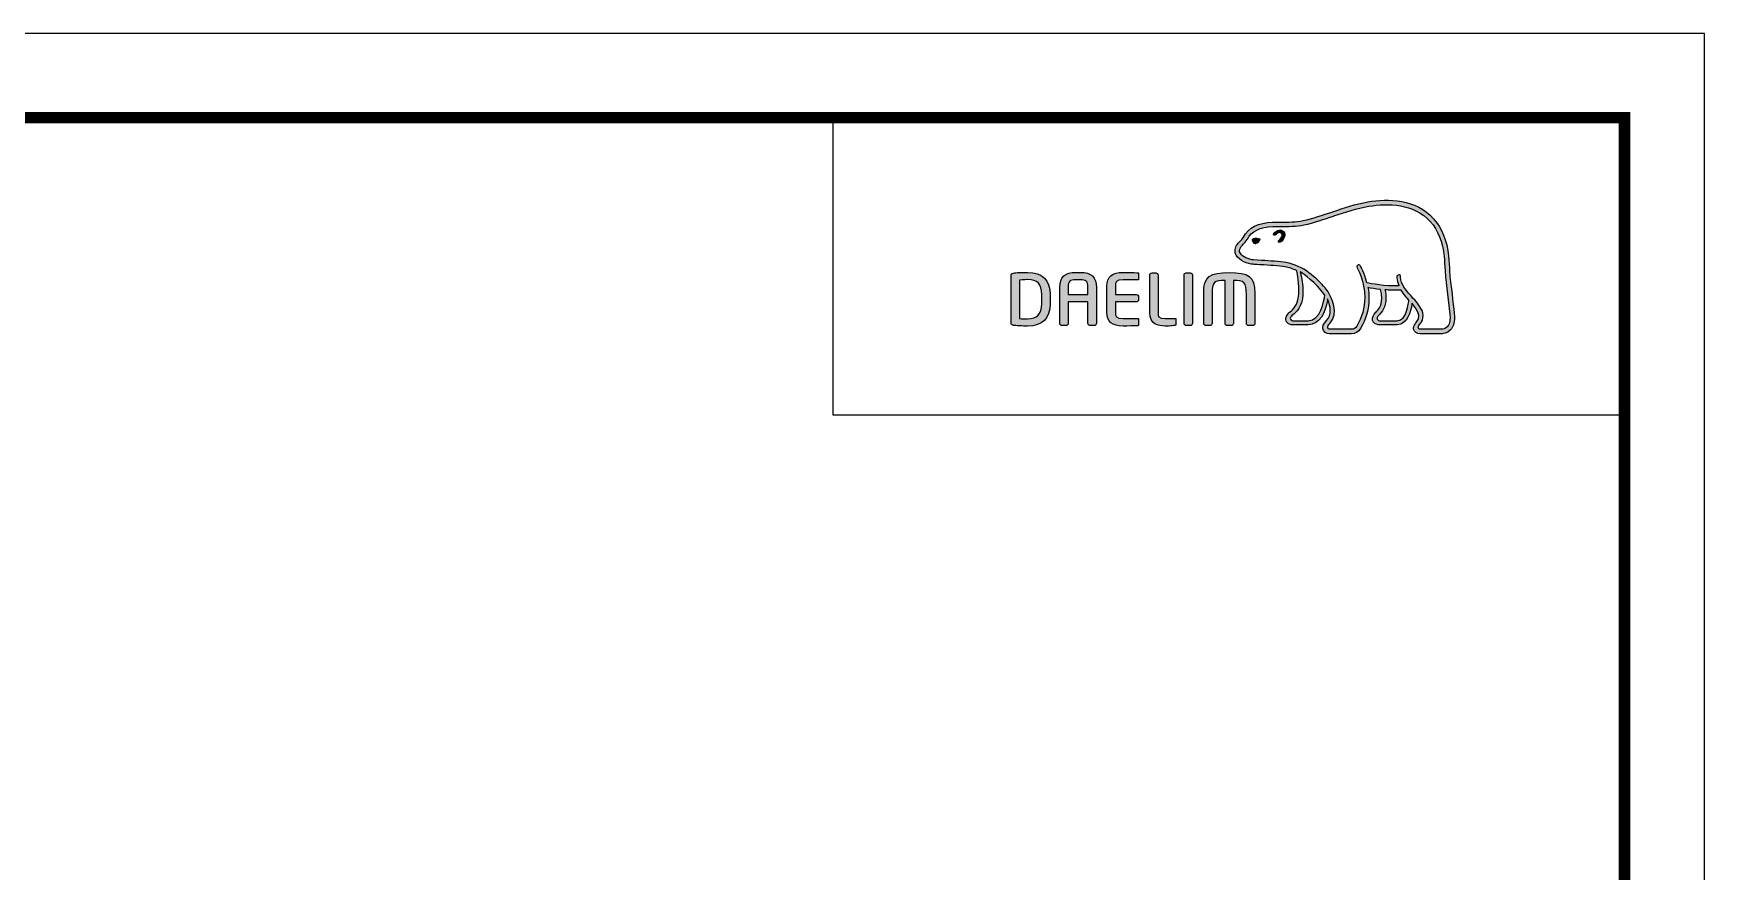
# Model space of a CAD drawing. Extents: x 0 to 2170, y 0 to 1590.
# Drawn here: x 1437 to 2170, y 1222 to 1590 of the extents above; entities that cross this region are included whole.
import ezdxf

# ---------------------------------------------------------------- set-up
doc = ezdxf.new("R2010")
doc.units = 0
doc.header["$LTSCALE"] = 10
doc.header["$MEASUREMENT"] = 0
doc.layers.get('0').update_dxf_attribs({"linetype": 'CONTINUOUS'})
doc.layers.add('레이어 1', color=7, linetype='CONTINUOUS')

msp = doc.modelspace()

# ---------------------------------------------------------------- hatches: boundary and pattern name
at = {"layer": '레이어 1'}
h = msp.add_hatch(color=5, dxfattribs=at)
h.dxf.hatch_style = 1
edge = h.paths.add_edge_path(flags=16)
edge.add_spline(control_points=[(2057.22, 1461.24), (2056.28, 1460.19), (2055.09, 1460.18), (2055.04, 1460.18), (2055.04, 1460.18), (2045.52, 1460.18), (2045.52, 1460.18), (2045.17, 1460.18), (2044.9, 1460.27), (2044.73, 1460.44), (2044.59, 1460.58), (2044.52, 1460.8), (2044.52, 1461.06), (2044.52, 1461.6), (2044.91, 1462.09), (2045.32, 1462.62), (2045.71, 1463.11), (2046.08, 1463.58), (2046.28, 1464.16), (2046.8, 1465.56), (2046.75, 1467.06), (2046.13, 1468.38), (2045, 1470.76), (2043.34, 1472.63), (2041.72, 1474.44), (2041.72, 1474.44), (2041.17, 1475.05), (2041.17, 1475.05), (2039.07, 1477.39), (2036.9, 1479.81), (2036.73, 1483.1), (2036.69, 1483.75), (2036.39, 1484.14), (2035.97, 1484.12), (2035.97, 1484.12), (2035.36, 1483.83), (2035.34, 1483.83), (2035.18, 1483.64), (2035.08, 1483.37), (2035.08, 1483.06), (2035.08, 1483.06), (2035.09, 1482.94), (2035.09, 1482.94), (2035.17, 1481.76), (2035.46, 1480.59), (2035.95, 1479.38), (2035.95, 1479.38), (2036, 1479.26), (2036, 1479.26), (2036, 1479.26), (2035.87, 1479.26), (2035.87, 1479.26), (2029.76, 1479.01), (2023.77, 1480.17), (2022.01, 1480.59), (2020.92, 1484.96), (2019.16, 1487.86), (2019.09, 1487.98), (2018.95, 1488.21), (2018.73, 1488.38), (2018.52, 1488.45), (2018.52, 1488.45), (2018.01, 1488.37), (2017.94, 1488.36), (2017.9, 1488.3), (2017.81, 1488.17), (2017.61, 1487.91), (2017.61, 1487.91), (2017.59, 1487.69), (2017.59, 1487.69), (2017.59, 1487.69), (2017.75, 1487.12), (2017.75, 1487.12), (2017.88, 1486.89), (2021.02, 1481.39), (2021.02, 1474.11), (2021.02, 1469.62), (2019.84, 1465.39), (2017.51, 1461.52), (2016.96, 1460.59), (2016.22, 1460.18), (2015.13, 1460.18), (2015.13, 1460.18), (2005.75, 1460.18), (2005.75, 1460.18), (2005.44, 1460.18), (2004.79, 1460.4), (2004.79, 1461.08), (2004.79, 1461.45), (2005.14, 1462.07), (2005.72, 1462.71), (2009.63, 1467.07), (2007.37, 1473.87), (2003.62, 1478.35), (2000, 1482.67), (1994.09, 1488.11), (1986.5, 1489.46), (1983.81, 1489.93), (1979.39, 1490.19), (1975.82, 1490.4), (1975.82, 1490.4), (1972.21, 1490.61), (1972.21, 1490.61), (1970.36, 1490.76), (1967.3, 1491.89), (1966.37, 1493.66), (1965.97, 1494.39), (1966.02, 1495.13), (1966.51, 1495.98), (1966.82, 1496.5), (1967.25, 1496.94), (1967.79, 1497.48), (1968.38, 1498.08), (1968.99, 1498.7), (1969.46, 1499.52), (1969.46, 1499.52), (1969.6, 1499.77), (1969.6, 1499.77), (1971.41, 1503.24), (1975.14, 1505.07), (1980.7, 1505.22), (1980.7, 1505.22), (1983.83, 1505.25), (1983.83, 1505.25), (1987.27, 1505.27), (1991.17, 1505.29), (1994.38, 1505.98), (1998.88, 1506.95), (2003.4, 1508.49), (2007.39, 1509.85), (2007.39, 1509.85), (2007.51, 1509.89), (2007.51, 1509.89), (2012.45, 1511.58), (2017.55, 1513.32), (2022.76, 1514.17), (2031.1, 1515.55), (2042.56, 1515.51), (2049.77, 1507.41), (2053.1, 1503.67), (2055.15, 1498.51), (2055.86, 1492.1), (2055.86, 1492.1), (2055.83, 1492.12), (2055.81, 1492.14), (2055.86, 1492.01), (2055.92, 1491.29), (2056.21, 1487.21), (2056.3, 1485.24), (2056.39, 1483.21), (2056.9, 1479.45), (2056.9, 1479.45), (2058.36, 1466.85), (2058.36, 1466.85), (2058.36, 1466.85), (2058.44, 1465.32), (2058.44, 1465.32), (2058.44, 1463.51), (2058.03, 1462.14), (2057.22, 1461.24)], knot_values=[0, 0, 0, 0, 1, 1, 1, 2, 2, 2, 3, 3, 3, 4, 4, 4, 5, 5, 5, 6, 6, 6, 7, 7, 7, 8, 8, 8, 9, 9, 9, 10, 10, 10, 11, 11, 11, 12, 12, 12, 13, 13, 13, 14, 14, 14, 15, 15, 15, 16, 16, 16, 17, 17, 17, 18, 18, 18, 19, 19, 19, 20, 20, 20, 21, 21, 21, 22, 22, 22, 23, 23, 23, 24, 24, 24, 25, 25, 25, 26, 26, 26, 27, 27, 27, 28, 28, 28, 29, 29, 29, 30, 30, 30, 31, 31, 31, 32, 32, 32, 33, 33, 33, 34, 34, 34, 35, 35, 35, 36, 36, 36, 37, 37, 37, 38, 38, 38, 39, 39, 39, 40, 40, 40, 41, 41, 41, 42, 42, 42, 43, 43, 43, 44, 44, 44, 45, 45, 45, 46, 46, 46, 47, 47, 47, 48, 48, 48, 49, 49, 49, 50, 50, 50, 51, 51, 51, 52, 52, 52, 53, 53, 53, 53], degree=3, periodic=0)
edge = h.paths.add_edge_path(flags=16)
edge.add_spline(control_points=[(2035.22, 1463.96), (2035.22, 1463.96), (2027.46, 1463.96), (2027.46, 1463.96), (2026.88, 1463.96), (2026.43, 1464.42), (2026.43, 1465), (2026.43, 1465.41), (2026.78, 1465.93), (2027.12, 1466.29), (2028.7, 1467.8), (2030.31, 1469.88), (2030.31, 1473.83), (2030.31, 1473.83), (2030.21, 1475.63), (2030.21, 1475.63), (2030.21, 1475.63), (2029.93, 1477.38), (2029.93, 1477.38), (2029.93, 1477.38), (2029.91, 1477.49), (2029.91, 1477.49), (2029.91, 1477.49), (2030.02, 1477.48), (2030.02, 1477.48), (2031.47, 1477.38), (2034.29, 1477.22), (2036.98, 1477.35), (2037.66, 1476.26), (2038.76, 1474.86), (2040.37, 1473), (2040.29, 1472.08), (2039.53, 1463.96), (2035.22, 1463.96)], knot_values=[0, 0, 0, 0, 1, 1, 1, 2, 2, 2, 3, 3, 3, 4, 4, 4, 5, 5, 5, 6, 6, 6, 7, 7, 7, 8, 8, 8, 9, 9, 9, 10, 10, 10, 11, 11, 11, 11], degree=3, periodic=0)
edge = h.paths.add_edge_path(flags=16)
edge.add_spline(control_points=[(1996.26, 1463.96), (1996.26, 1463.96), (1989.45, 1463.96), (1989.45, 1463.96), (1988.94, 1463.96), (1988.39, 1464.38), (1988.39, 1465), (1988.39, 1465.38), (1988.7, 1465.85), (1989.28, 1466.31), (1991.01, 1467.69), (1993.62, 1469.77), (1993.9, 1475.51), (1993.9, 1475.51), (1993.94, 1477.07), (1993.94, 1477.07), (1993.94, 1479.51), (1993.38, 1482.46), (1992.85, 1485.1), (1992.85, 1485.1), (1992.76, 1485.37), (1992.76, 1485.37), (1992.76, 1485.37), (1992.99, 1485.19), (1992.99, 1485.19), (1994, 1484.57), (1999.57, 1480.79), (2003.52, 1475.22), (2003.19, 1472.58), (2001.71, 1463.96), (1996.26, 1463.96)], knot_values=[0, 0, 0, 0, 1, 1, 1, 2, 2, 2, 3, 3, 3, 4, 4, 4, 5, 5, 5, 6, 6, 6, 7, 7, 7, 8, 8, 8, 9, 9, 9, 10, 10, 10, 10], degree=3, periodic=0)
edge = h.paths.add_edge_path()
edge.add_spline(control_points=[(2060.28, 1467.04), (2060.28, 1467.06), (2058.83, 1479.71), (2058.83, 1479.71), (2058.3, 1483.49), (2058.22, 1485.51), (2058.15, 1487.29), (2058.15, 1487.29), (2057.79, 1492.29), (2057.79, 1492.29), (2057.03, 1499.13), (2054.82, 1504.65), (2051.21, 1508.69), (2043.43, 1517.44), (2031.27, 1517.53), (2022.44, 1516.07), (2017.02, 1515.18), (2011.84, 1513.41), (2006.84, 1511.7), (2006.84, 1511.7), (2006.68, 1511.64), (2006.68, 1511.64), (2002.77, 1510.31), (1998.32, 1508.79), (1993.97, 1507.86), (1990.97, 1507.22), (1987.23, 1507.19), (1983.91, 1507.17), (1983.91, 1507.17), (1980.64, 1507.13), (1980.64, 1507.13), (1974.34, 1506.98), (1970.05, 1504.8), (1967.88, 1500.65), (1967.88, 1500.65), (1967.78, 1500.48), (1967.78, 1500.48), (1967.42, 1499.85), (1966.89, 1499.31), (1966.42, 1498.84), (1965.89, 1498.31), (1965.3, 1497.72), (1964.85, 1496.95), (1964.4, 1496.18), (1964.17, 1495.4), (1964.17, 1494.64), (1964.17, 1493.99), (1964.33, 1493.36), (1964.65, 1492.76), (1965.99, 1490.23), (1969.81, 1488.87), (1972.09, 1488.7), (1972.09, 1488.7), (1975.45, 1488.49), (1975.53, 1488.49), (1978.88, 1488.3), (1983.47, 1488.03), (1986.16, 1487.56), (1987.72, 1487.28), (1989.51, 1486.72), (1991.15, 1485.94), (1991.27, 1485.52), (1992.12, 1481.73), (1992.12, 1477.07), (1992.12, 1477.07), (1992.08, 1475.59), (1992.08, 1475.59), (1991.83, 1470.68), (1989.69, 1468.96), (1988.12, 1467.71), (1987.96, 1467.58), (1986.57, 1466.42), (1986.46, 1465.02), (1986.39, 1464.23), (1986.62, 1463.51), (1987.1, 1462.99), (1987.62, 1462.43), (1988.41, 1462.15), (1989.45, 1462.15), (1989.45, 1462.15), (1996.26, 1462.15), (1996.26, 1462.15), (2001.36, 1462.15), (2003.89, 1467.64), (2004.65, 1472.79), (2004.65, 1472.79), (2004.67, 1473.51), (2004.67, 1473.51), (2004.67, 1473.51), (2004.88, 1473.15), (2004.88, 1473.15), (2005.53, 1471.69), (2005.93, 1469.95), (2005.93, 1468.64), (2005.93, 1466.8), (2005.36, 1465.19), (2004.28, 1464), (2004, 1463.73), (2002.64, 1462.31), (2002.64, 1460.9), (2002.64, 1460.9), (2002.65, 1460.67), (2002.65, 1460.67), (2002.85, 1459), (2004.2, 1458.26), (2005.45, 1458.26), (2005.45, 1458.26), (2015.13, 1458.26), (2015.13, 1458.26), (2016.88, 1458.26), (2018.28, 1459.04), (2019.17, 1460.53), (2021.64, 1464.62), (2022.88, 1469.06), (2022.88, 1473.73), (2022.88, 1475.19), (2022.75, 1476.74), (2022.48, 1478.36), (2022.48, 1478.36), (2022.45, 1478.49), (2022.45, 1478.49), (2022.45, 1478.49), (2022.58, 1478.46), (2022.58, 1478.46), (2023.75, 1478.23), (2025.62, 1477.91), (2027.94, 1477.66), (2027.94, 1477.66), (2028.01, 1477.65), (2028.01, 1477.65), (2028.01, 1477.65), (2028.32, 1475.88), (2028.32, 1475.88), (2028.32, 1475.88), (2028.39, 1475.45), (2028.39, 1475.45), (2028.39, 1475.45), (2028.48, 1473.88), (2028.48, 1473.88), (2028.48, 1470.11), (2026.77, 1468.47), (2025.85, 1467.59), (2025.83, 1467.58), (2024.55, 1466.27), (2024.41, 1465.11), (2024.41, 1465.11), (2024.37, 1464.76), (2024.37, 1464.76), (2024.37, 1464.4), (2024.46, 1463.68), (2025.1, 1463.03), (2025.66, 1462.44), (2026.52, 1462.15), (2027.68, 1462.15), (2027.68, 1462.15), (2035.22, 1462.15), (2035.22, 1462.15), (2039.8, 1462.15), (2041.18, 1467.97), (2041.74, 1471.24), (2041.74, 1471.24), (2041.76, 1471.58), (2041.76, 1471.58), (2041.76, 1471.58), (2041.95, 1471.33), (2041.95, 1471.33), (2043, 1469.98), (2043.93, 1468.48), (2044.37, 1467.55), (2044.61, 1467.06), (2044.74, 1466.52), (2044.74, 1465.98), (2044.74, 1465.98), (2044.57, 1464.89), (2044.57, 1464.89), (2044.39, 1464.3), (2043.98, 1463.75), (2043.59, 1463.22), (2043.01, 1462.47), (2042.41, 1461.69), (2042.41, 1460.74), (2042.41, 1460.74), (2042.46, 1460.21), (2042.46, 1460.21), (2042.74, 1458.95), (2043.76, 1458.26), (2045.34, 1458.26), (2045.34, 1458.26), (2055.03, 1458.26), (2055.03, 1458.26), (2055.25, 1458.26), (2057.14, 1458.3), (2058.62, 1459.91), (2059.81, 1461.19), (2060.38, 1462.96), (2060.38, 1465.3), (2060.38, 1465.3), (2060.28, 1467.03), (2060.28, 1467.04)], knot_values=[0, 0, 0, 0, 1, 1, 1, 2, 2, 2, 3, 3, 3, 4, 4, 4, 5, 5, 5, 6, 6, 6, 7, 7, 7, 8, 8, 8, 9, 9, 9, 10, 10, 10, 11, 11, 11, 12, 12, 12, 13, 13, 13, 14, 14, 14, 15, 15, 15, 16, 16, 16, 17, 17, 17, 18, 18, 18, 19, 19, 19, 20, 20, 20, 21, 21, 21, 22, 22, 22, 23, 23, 23, 24, 24, 24, 25, 25, 25, 26, 26, 26, 27, 27, 27, 28, 28, 28, 29, 29, 29, 30, 30, 30, 31, 31, 31, 32, 32, 32, 33, 33, 33, 34, 34, 34, 35, 35, 35, 36, 36, 36, 37, 37, 37, 38, 38, 38, 39, 39, 39, 40, 40, 40, 41, 41, 41, 42, 42, 42, 43, 43, 43, 44, 44, 44, 45, 45, 45, 46, 46, 46, 47, 47, 47, 48, 48, 48, 49, 49, 49, 50, 50, 50, 51, 51, 51, 52, 52, 52, 53, 53, 53, 54, 54, 54, 55, 55, 55, 56, 56, 56, 57, 57, 57, 58, 58, 58, 59, 59, 59, 60, 60, 60, 61, 61, 61, 62, 62, 62, 63, 63, 63, 64, 64, 64, 65, 65, 65, 66, 66, 66, 66], degree=3, periodic=0)
edge = h.paths.add_edge_path(flags=0)
edge.add_spline(control_points=[(1971.93, 1499.76), (1971.93, 1499.76), (1973.34, 1500.39), (1975.08, 1499.72), (1975.08, 1499.72), (1975.3, 1499.63), (1975.02, 1499.23), (1974.17, 1498.09), (1973.33, 1497.84), (1973.33, 1497.84), (1973.33, 1497.84), (1972.72, 1497.63), (1972.38, 1498.04), (1971.69, 1498.85), (1971.67, 1499.32), (1971.67, 1499.32), (1971.67, 1499.32), (1971.6, 1499.67), (1971.93, 1499.76)], knot_values=[0, 0, 0, 0, 1, 1, 1, 2, 2, 2, 3, 3, 3, 4, 4, 4, 5, 5, 5, 6, 6, 6, 6], degree=3, periodic=0)
edge = h.paths.add_edge_path(flags=0)
edge.add_spline(control_points=[(1981.23, 1502.35), (1981.02, 1502.12), (1981.01, 1501.74), (1981.23, 1501.53), (1981.45, 1501.34), (1981.83, 1501.39), (1982.04, 1501.62), (1982.15, 1501.74), (1983.31, 1503.11), (1984.31, 1502.41), (1984.67, 1502.15), (1984.82, 1501.77), (1984.77, 1501.29), (1984.68, 1500.52), (1984.01, 1499.65), (1983.55, 1499.35), (1983.29, 1499.19), (1983.11, 1498.85), (1983.24, 1498.57), (1983.36, 1498.3), (1983.71, 1498.22), (1983.99, 1498.35), (1984.83, 1498.75), (1985.88, 1500.08), (1986.03, 1501.33), (1986.12, 1502.2), (1985.73, 1502.9), (1985.04, 1503.38), (1983.55, 1504.44), (1981.86, 1503.02), (1981.23, 1502.35)], knot_values=[0, 0, 0, 0, 1, 1, 1, 2, 2, 2, 3, 3, 3, 4, 4, 4, 5, 5, 5, 6, 6, 6, 7, 7, 7, 8, 8, 8, 9, 9, 9, 10, 10, 10, 10], degree=3, periodic=0)
edge = h.paths.add_edge_path(flags=0)
edge.add_spline(control_points=[(1981.04, 1501.32), (1981.04, 1501.32), (1981.04, 1501.32), (1981.04, 1501.32), (1981.04, 1501.32), (1981.04, 1501.32), (1981.04, 1501.32)], knot_values=[0, 0, 0, 0, 1, 1, 1, 2, 2, 2, 2], degree=3, periodic=0)
h = msp.add_hatch(color=5, dxfattribs=at)
h.dxf.hatch_style = 2
edge = h.paths.add_edge_path()
edge.add_spline(control_points=[(1981.23, 1502.35), (1981.02, 1502.12), (1981.01, 1501.74), (1981.23, 1501.53), (1981.45, 1501.34), (1981.83, 1501.39), (1982.04, 1501.62), (1982.15, 1501.74), (1983.31, 1503.11), (1984.31, 1502.41), (1984.67, 1502.15), (1984.82, 1501.77), (1984.77, 1501.29), (1984.68, 1500.52), (1984.01, 1499.65), (1983.55, 1499.35), (1983.29, 1499.19), (1983.11, 1498.85), (1983.24, 1498.57), (1983.36, 1498.3), (1983.71, 1498.22), (1983.99, 1498.35), (1984.83, 1498.75), (1985.88, 1500.08), (1986.03, 1501.33), (1986.12, 1502.2), (1985.73, 1502.9), (1985.04, 1503.38), (1983.55, 1504.44), (1981.86, 1503.02), (1981.23, 1502.35)], knot_values=[0, 0, 0, 0, 1, 1, 1, 2, 2, 2, 3, 3, 3, 4, 4, 4, 5, 5, 5, 6, 6, 6, 7, 7, 7, 8, 8, 8, 9, 9, 9, 10, 10, 10, 10], degree=3, periodic=0)
h = msp.add_hatch(color=5, dxfattribs=at)
h.dxf.hatch_style = 2
edge = h.paths.add_edge_path()
edge.add_spline(control_points=[(1971.93, 1499.76), (1971.93, 1499.76), (1973.34, 1500.39), (1975.08, 1499.72), (1975.08, 1499.72), (1975.3, 1499.63), (1975.02, 1499.23), (1974.17, 1498.09), (1973.33, 1497.84), (1973.33, 1497.84), (1973.33, 1497.84), (1972.72, 1497.63), (1972.38, 1498.04), (1971.69, 1498.85), (1971.67, 1499.32), (1971.67, 1499.32), (1971.67, 1499.32), (1971.6, 1499.67), (1971.93, 1499.76)], knot_values=[0, 0, 0, 0, 1, 1, 1, 2, 2, 2, 3, 3, 3, 4, 4, 4, 5, 5, 5, 6, 6, 6, 6], degree=3, periodic=0)
h = msp.add_hatch(color=5, dxfattribs=at)
h.dxf.hatch_style = 2
edge = h.paths.add_edge_path()
edge.add_spline(control_points=[(1879.43, 1471.36), (1879.43, 1466.93), (1877.41, 1464.78), (1873.26, 1464.78), (1873.26, 1464.78), (1870.42, 1464.83), (1869.68, 1464.85), (1869.68, 1464.85), (1869.68, 1481.8), (1869.68, 1481.8), (1871.15, 1481.95), (1873.24, 1481.98), (1873.26, 1481.98), (1877.53, 1481.98), (1879.43, 1479.95), (1879.43, 1475.41), (1879.43, 1475.41), (1879.43, 1471.36), (1879.43, 1471.36)], knot_values=[0, 0, 0, 0, 1, 1, 1, 2, 2, 2, 3, 3, 3, 4, 4, 4, 5, 5, 5, 6, 6, 6, 6], degree=3, periodic=0)
edge = h.paths.add_edge_path()
edge.add_spline(control_points=[(1873.26, 1485.16), (1870.95, 1485.16), (1867.96, 1485.02), (1866.98, 1484.86), (1866.37, 1484.76), (1865.97, 1484.3), (1865.97, 1483.69), (1865.97, 1483.69), (1865.97, 1463.06), (1865.97, 1463.06), (1865.97, 1462.43), (1866.37, 1461.98), (1867.01, 1461.89), (1867.94, 1461.74), (1870.92, 1461.6), (1873.26, 1461.6), (1879.69, 1461.6), (1883.1, 1464.97), (1883.1, 1471.36), (1883.1, 1471.36), (1883.1, 1475.41), (1883.1, 1475.41), (1883.1, 1481.79), (1879.69, 1485.16), (1873.26, 1485.16)], knot_values=[0, 0, 0, 0, 1, 1, 1, 2, 2, 2, 3, 3, 3, 4, 4, 4, 5, 5, 5, 6, 6, 6, 7, 7, 7, 8, 8, 8, 8], degree=3, periodic=0)
h = msp.add_hatch(color=5, dxfattribs=at)
h.dxf.hatch_style = 2
edge = h.paths.add_edge_path()
edge.add_spline(control_points=[(1899.7, 1475.43), (1899.7, 1475.43), (1891.02, 1475.43), (1891.02, 1475.43), (1891.02, 1475.75), (1891.02, 1478.53), (1891.02, 1478.53), (1891.02, 1481.42), (1891.88, 1481.91), (1894.46, 1481.91), (1894.46, 1481.91), (1896.26, 1481.91), (1896.26, 1481.91), (1898.84, 1481.91), (1899.7, 1481.42), (1899.7, 1478.53), (1899.7, 1478.53), (1899.7, 1475.75), (1899.7, 1475.43)], knot_values=[0, 0, 0, 0, 1, 1, 1, 2, 2, 2, 3, 3, 3, 4, 4, 4, 5, 5, 5, 6, 6, 6, 6], degree=3, periodic=0)
edge = h.paths.add_edge_path()
edge.add_spline(control_points=[(1896.26, 1485.16), (1896.26, 1485.16), (1894.46, 1485.16), (1894.46, 1485.16), (1889.54, 1485.16), (1887.35, 1483.12), (1887.35, 1478.53), (1887.35, 1478.53), (1887.35, 1462.83), (1887.35, 1462.83), (1887.35, 1462.28), (1887.8, 1461.81), (1888.33, 1461.81), (1888.33, 1461.81), (1890.05, 1461.81), (1890.05, 1461.81), (1890.65, 1461.81), (1891.02, 1462.33), (1891.02, 1462.83), (1891.02, 1462.83), (1891.02, 1471.85), (1891.02, 1472.2), (1891.02, 1472.2), (1899.7, 1472.2), (1899.7, 1472.2), (1899.7, 1471.85), (1899.7, 1462.83), (1899.7, 1462.83), (1899.7, 1462.27), (1900.14, 1461.81), (1900.69, 1461.81), (1900.69, 1461.81), (1902.38, 1461.81), (1902.38, 1461.81), (1902.98, 1461.81), (1903.38, 1462.34), (1903.38, 1462.83), (1903.38, 1462.83), (1903.38, 1478.53), (1903.38, 1478.53), (1903.38, 1483.12), (1901.18, 1485.16), (1896.26, 1485.16)], knot_values=[0, 0, 0, 0, 1, 1, 1, 2, 2, 2, 3, 3, 3, 4, 4, 4, 5, 5, 5, 6, 6, 6, 7, 7, 7, 8, 8, 8, 9, 9, 9, 10, 10, 10, 11, 11, 11, 12, 12, 12, 13, 13, 13, 14, 14, 14, 14], degree=3, periodic=0)
h = msp.add_hatch(color=5, dxfattribs=at)
h.dxf.hatch_style = 2
edge = h.paths.add_edge_path()
edge.add_spline(control_points=[(1908.04, 1479.16), (1908.04, 1479.16), (1908.04, 1467.61), (1908.04, 1467.61), (1908.04, 1463.56), (1910.35, 1461.6), (1915.1, 1461.6), (1917.2, 1461.6), (1920.06, 1461.64), (1921.2, 1461.74), (1921.18, 1461.74), (1921.75, 1461.8), (1921.75, 1461.8), (1921.75, 1461.8), (1921.92, 1461.82), (1921.92, 1461.82), (1921.92, 1461.82), (1921.92, 1464.91), (1921.92, 1464.91), (1921.92, 1464.91), (1915.13, 1464.91), (1915.13, 1464.91), (1911.73, 1464.91), (1911.73, 1465.87), (1911.73, 1467.61), (1911.73, 1467.61), (1911.73, 1471.89), (1911.73, 1472.22), (1912.08, 1472.22), (1920.85, 1472.22), (1920.85, 1472.22), (1921.43, 1472.22), (1921.89, 1472.68), (1921.89, 1473.24), (1921.89, 1473.24), (1921.89, 1474.39), (1921.89, 1474.39), (1921.89, 1474.95), (1921.43, 1475.41), (1920.85, 1475.41), (1920.85, 1475.41), (1912.08, 1475.41), (1911.73, 1475.41), (1911.73, 1475.74), (1911.73, 1479.16), (1911.73, 1479.16), (1911.73, 1480.9), (1911.73, 1481.85), (1915.13, 1481.85), (1915.13, 1481.85), (1921.91, 1481.83), (1921.91, 1481.83), (1921.91, 1481.83), (1921.91, 1484.9), (1921.91, 1484.9), (1921.91, 1484.9), (1921.19, 1484.98), (1921.19, 1484.98), (1919.86, 1485.1), (1916.8, 1485.16), (1915.1, 1485.16), (1910.35, 1485.16), (1908.04, 1483.2), (1908.04, 1479.16)], knot_values=[0, 0, 0, 0, 1, 1, 1, 2, 2, 2, 3, 3, 3, 4, 4, 4, 5, 5, 5, 6, 6, 6, 7, 7, 7, 8, 8, 8, 9, 9, 9, 10, 10, 10, 11, 11, 11, 12, 12, 12, 13, 13, 13, 14, 14, 14, 15, 15, 15, 16, 16, 16, 17, 17, 17, 18, 18, 18, 19, 19, 19, 20, 20, 20, 21, 21, 21, 21], degree=3, periodic=0)
h = msp.add_hatch(color=5, dxfattribs=at)
h.dxf.hatch_style = 2
edge = h.paths.add_edge_path()
edge.add_spline(control_points=[(1927.81, 1484.95), (1927.24, 1484.95), (1926.76, 1484.48), (1926.76, 1483.93), (1926.76, 1483.93), (1926.76, 1467.61), (1926.76, 1467.61), (1926.76, 1462.28), (1930.39, 1461.6), (1933.55, 1461.6), (1935.87, 1461.6), (1936.47, 1461.7), (1937.15, 1461.81), (1937.15, 1461.81), (1937.56, 1461.88), (1937.56, 1461.88), (1937.55, 1461.87), (1938.09, 1461.94), (1938.09, 1461.94), (1938.09, 1461.94), (1938.24, 1461.96), (1938.24, 1461.96), (1938.24, 1461.96), (1938.24, 1464.91), (1938.24, 1464.91), (1938.24, 1464.91), (1933.59, 1464.91), (1933.59, 1464.91), (1930.44, 1464.91), (1930.44, 1466.1), (1930.44, 1467.25), (1930.44, 1467.25), (1930.44, 1483.93), (1930.44, 1483.93), (1930.44, 1484.48), (1929.96, 1484.95), (1929.39, 1484.95), (1929.39, 1484.95), (1927.81, 1484.95), (1927.81, 1484.95)], knot_values=[0, 0, 0, 0, 1, 1, 1, 2, 2, 2, 3, 3, 3, 4, 4, 4, 5, 5, 5, 6, 6, 6, 7, 7, 7, 8, 8, 8, 9, 9, 9, 10, 10, 10, 11, 11, 11, 12, 12, 12, 13, 13, 13, 13], degree=3, periodic=0)
h = msp.add_hatch(color=5, dxfattribs=at)
h.dxf.hatch_style = 2
edge = h.paths.add_edge_path()
edge.add_spline(control_points=[(1942.8, 1484.95), (1942.18, 1484.95), (1941.82, 1484.44), (1941.82, 1483.96), (1941.82, 1483.96), (1941.82, 1462.83), (1941.82, 1462.83), (1941.82, 1462.27), (1942.26, 1461.81), (1942.8, 1461.81), (1942.8, 1461.81), (1944.51, 1461.81), (1944.51, 1461.81), (1945.13, 1461.81), (1945.49, 1462.33), (1945.49, 1462.83), (1945.49, 1462.83), (1945.49, 1483.96), (1945.49, 1483.96), (1945.49, 1484.51), (1945.06, 1484.95), (1944.51, 1484.95), (1944.51, 1484.95), (1942.8, 1484.95), (1942.8, 1484.95)], knot_values=[0, 0, 0, 0, 1, 1, 1, 2, 2, 2, 3, 3, 3, 4, 4, 4, 5, 5, 5, 6, 6, 6, 7, 7, 7, 8, 8, 8, 8], degree=3, periodic=0)
h = msp.add_hatch(color=5, dxfattribs=at)
h.dxf.hatch_style = 2
edge = h.paths.add_edge_path()
edge.add_spline(control_points=[(1950.43, 1475.83), (1950.43, 1475.83), (1950.43, 1462.83), (1950.43, 1462.83), (1950.43, 1462.27), (1950.88, 1461.81), (1951.42, 1461.81), (1951.42, 1461.81), (1953.16, 1461.81), (1953.16, 1461.81), (1953.77, 1461.81), (1954.14, 1462.33), (1954.14, 1462.83), (1954.14, 1462.83), (1954.14, 1475.51), (1954.14, 1475.51), (1954.14, 1481.1), (1955.09, 1481.65), (1959.82, 1481.66), (1959.82, 1481.32), (1959.82, 1462.83), (1959.82, 1462.83), (1959.82, 1462.25), (1960.24, 1461.81), (1960.79, 1461.81), (1960.79, 1461.81), (1962.5, 1461.81), (1962.5, 1461.81), (1963.11, 1461.81), (1963.48, 1462.33), (1963.48, 1462.83), (1963.48, 1462.83), (1963.48, 1481.26), (1963.48, 1481.62), (1965.69, 1481.62), (1967.25, 1481.43), (1968.09, 1480.59), (1968.97, 1479.71), (1969.15, 1478.06), (1969.15, 1475.51), (1969.15, 1475.51), (1969.15, 1462.83), (1969.15, 1462.83), (1969.15, 1462.28), (1969.6, 1461.81), (1970.13, 1461.81), (1970.13, 1461.81), (1971.88, 1461.81), (1971.88, 1461.81), (1972.49, 1461.81), (1972.86, 1462.34), (1972.86, 1462.83), (1972.86, 1462.83), (1972.86, 1475.83), (1972.86, 1475.83), (1972.86, 1483.71), (1970.07, 1485.05), (1961.67, 1485.05), (1953.24, 1485.05), (1950.43, 1483.71), (1950.43, 1475.83)], knot_values=[0, 0, 0, 0, 1, 1, 1, 2, 2, 2, 3, 3, 3, 4, 4, 4, 5, 5, 5, 6, 6, 6, 7, 7, 7, 8, 8, 8, 9, 9, 9, 10, 10, 10, 11, 11, 11, 12, 12, 12, 13, 13, 13, 14, 14, 14, 15, 15, 15, 16, 16, 16, 17, 17, 17, 18, 18, 18, 19, 19, 19, 20, 20, 20, 20], degree=3, periodic=0)

# ---------------------------------------------------------------- linework, layer by layer
at = {"color": 5, "ltscale": 0.5}
msp.add_line((1788.08, 1422.46), (1788.08, 1553.08), dxfattribs=at)
at = {"color": 5}
msp.add_line((1995.96, 1462.15), (1995.96, 1462.15), dxfattribs=at)
at = {"color": 5, "ltscale": 40}
msp.add_line((2134.89, 1422.46), (1788.08, 1422.46), dxfattribs=at)
at = {"ltscale": 0.5}
msp.add_lwpolyline([(0, 0), (2170, 0), (2170, 1590), (0, 1590)], close=True, dxfattribs=at)
at = {"color": 5, "linetype": 'ByBlock', "lineweight": 200, "const_width": 5}
msp.add_lwpolyline([(34.89, 68.08), (2134.89, 68.08), (2134.89, 1553.08), (34.89, 1553.08)], close=True, dxfattribs=at)
at = {"layer": '레이어 1', "color": 5}
for points, knots in [([(2060.28, 1467.04), (2060.28, 1467.06), (2058.83, 1479.71), (2058.83, 1479.71), (2058.3, 1483.49), (2058.22, 1485.51), (2058.15, 1487.29), (2058.15, 1487.29), (2057.79, 1492.29), (2057.79, 1492.29), (2057.03, 1499.13), (2054.82, 1504.65), (2051.21, 1508.69), (2043.43, 1517.44), (2031.27, 1517.53), (2022.44, 1516.07), (2017.02, 1515.18), (2011.84, 1513.41), (2006.84, 1511.7), (2006.84, 1511.7), (2006.68, 1511.64), (2006.68, 1511.64), (2002.77, 1510.31), (1998.32, 1508.79), (1993.97, 1507.86), (1990.97, 1507.22), (1987.23, 1507.19), (1983.91, 1507.17), (1983.91, 1507.17), (1980.64, 1507.13), (1980.64, 1507.13), (1974.34, 1506.98), (1970.05, 1504.8), (1967.88, 1500.65), (1967.88, 1500.65), (1967.78, 1500.48), (1967.78, 1500.48), (1967.42, 1499.85), (1966.89, 1499.31), (1966.42, 1498.84), (1965.89, 1498.31), (1965.3, 1497.72), (1964.85, 1496.95), (1964.4, 1496.18), (1964.17, 1495.4), (1964.17, 1494.64), (1964.17, 1493.99), (1964.33, 1493.36), (1964.65, 1492.76), (1965.99, 1490.23), (1969.81, 1488.87), (1972.09, 1488.7), (1972.09, 1488.7), (1975.45, 1488.49), (1975.53, 1488.49), (1978.88, 1488.3), (1983.47, 1488.03), (1986.16, 1487.56), (1987.72, 1487.28), (1989.51, 1486.72), (1991.15, 1485.94), (1991.27, 1485.52), (1992.12, 1481.73), (1992.12, 1477.07), (1992.12, 1477.07), (1992.08, 1475.59), (1992.08, 1475.59), (1991.83, 1470.68), (1989.69, 1468.96), (1988.12, 1467.71), (1987.96, 1467.58), (1986.57, 1466.42), (1986.46, 1465.02), (1986.39, 1464.23), (1986.62, 1463.51), (1987.1, 1462.99), (1987.62, 1462.43), (1988.41, 1462.15), (1989.45, 1462.15), (1989.45, 1462.15), (1996.26, 1462.15), (1996.26, 1462.15), (2001.36, 1462.15), (2003.89, 1467.64), (2004.65, 1472.79), (2004.65, 1472.79), (2004.67, 1473.51), (2004.67, 1473.51), (2004.67, 1473.51), (2004.88, 1473.15), (2004.88, 1473.15), (2005.53, 1471.69), (2005.93, 1469.95), (2005.93, 1468.64), (2005.93, 1466.8), (2005.36, 1465.19), (2004.28, 1464), (2004, 1463.73), (2002.64, 1462.31), (2002.64, 1460.9), (2002.64, 1460.9), (2002.65, 1460.67), (2002.65, 1460.67), (2002.85, 1459), (2004.2, 1458.26), (2005.45, 1458.26), (2005.45, 1458.26), (2015.13, 1458.26), (2015.13, 1458.26), (2016.88, 1458.26), (2018.28, 1459.04), (2019.17, 1460.53), (2021.64, 1464.62), (2022.88, 1469.06), (2022.88, 1473.73), (2022.88, 1475.19), (2022.75, 1476.74), (2022.48, 1478.36), (2022.48, 1478.36), (2022.45, 1478.49), (2022.45, 1478.49), (2022.45, 1478.49), (2022.58, 1478.46), (2022.58, 1478.46), (2023.75, 1478.23), (2025.62, 1477.91), (2027.94, 1477.66), (2027.94, 1477.66), (2028.01, 1477.65), (2028.01, 1477.65), (2028.01, 1477.65), (2028.32, 1475.88), (2028.32, 1475.88), (2028.32, 1475.88), (2028.39, 1475.45), (2028.39, 1475.45), (2028.39, 1475.45), (2028.48, 1473.88), (2028.48, 1473.88), (2028.48, 1470.11), (2026.77, 1468.47), (2025.85, 1467.59), (2025.83, 1467.58), (2024.55, 1466.27), (2024.41, 1465.11), (2024.41, 1465.11), (2024.37, 1464.76), (2024.37, 1464.76), (2024.37, 1464.4), (2024.46, 1463.68), (2025.1, 1463.03), (2025.66, 1462.44), (2026.52, 1462.15), (2027.68, 1462.15), (2027.68, 1462.15), (2035.22, 1462.15), (2035.22, 1462.15), (2039.8, 1462.15), (2041.18, 1467.97), (2041.74, 1471.24), (2041.74, 1471.24), (2041.76, 1471.58), (2041.76, 1471.58), (2041.76, 1471.58), (2041.95, 1471.33), (2041.95, 1471.33), (2043, 1469.98), (2043.93, 1468.48), (2044.37, 1467.55), (2044.61, 1467.06), (2044.74, 1466.52), (2044.74, 1465.98), (2044.74, 1465.98), (2044.57, 1464.89), (2044.57, 1464.89), (2044.39, 1464.3), (2043.98, 1463.75), (2043.59, 1463.22), (2043.01, 1462.47), (2042.41, 1461.69), (2042.41, 1460.74), (2042.41, 1460.74), (2042.46, 1460.21), (2042.46, 1460.21), (2042.74, 1458.95), (2043.76, 1458.26), (2045.34, 1458.26), (2045.34, 1458.26), (2055.03, 1458.26), (2055.03, 1458.26), (2055.25, 1458.26), (2057.14, 1458.3), (2058.62, 1459.91), (2059.81, 1461.19), (2060.38, 1462.96), (2060.38, 1465.3), (2060.38, 1465.3), (2060.28, 1467.03), (2060.28, 1467.04)], [0, 0, 0, 0, 1, 1, 1, 2, 2, 2, 3, 3, 3, 4, 4, 4, 5, 5, 5, 6, 6, 6, 7, 7, 7, 8, 8, 8, 9, 9, 9, 10, 10, 10, 11, 11, 11, 12, 12, 12, 13, 13, 13, 14, 14, 14, 15, 15, 15, 16, 16, 16, 17, 17, 17, 18, 18, 18, 19, 19, 19, 20, 20, 20, 21, 21, 21, 22, 22, 22, 23, 23, 23, 24, 24, 24, 25, 25, 25, 26, 26, 26, 27, 27, 27, 28, 28, 28, 29, 29, 29, 30, 30, 30, 31, 31, 31, 32, 32, 32, 33, 33, 33, 34, 34, 34, 35, 35, 35, 36, 36, 36, 37, 37, 37, 38, 38, 38, 39, 39, 39, 40, 40, 40, 41, 41, 41, 42, 42, 42, 43, 43, 43, 44, 44, 44, 45, 45, 45, 46, 46, 46, 47, 47, 47, 48, 48, 48, 49, 49, 49, 50, 50, 50, 51, 51, 51, 52, 52, 52, 53, 53, 53, 54, 54, 54, 55, 55, 55, 56, 56, 56, 57, 57, 57, 58, 58, 58, 59, 59, 59, 60, 60, 60, 61, 61, 61, 62, 62, 62, 63, 63, 63, 64, 64, 64, 65, 65, 65, 66, 66, 66, 66]), ([(1981.23, 1502.35), (1981.02, 1502.12), (1981.01, 1501.74), (1981.23, 1501.53), (1981.45, 1501.34), (1981.83, 1501.39), (1982.04, 1501.62), (1982.15, 1501.74), (1983.31, 1503.11), (1984.31, 1502.41), (1984.67, 1502.15), (1984.82, 1501.77), (1984.77, 1501.29), (1984.68, 1500.52), (1984.01, 1499.65), (1983.55, 1499.35), (1983.29, 1499.19), (1983.11, 1498.85), (1983.24, 1498.57), (1983.36, 1498.3), (1983.71, 1498.22), (1983.99, 1498.35), (1984.83, 1498.75), (1985.88, 1500.08), (1986.03, 1501.33), (1986.12, 1502.2), (1985.73, 1502.9), (1985.04, 1503.38), (1983.55, 1504.44), (1981.86, 1503.02), (1981.23, 1502.35)], [0, 0, 0, 0, 1, 1, 1, 2, 2, 2, 3, 3, 3, 4, 4, 4, 5, 5, 5, 6, 6, 6, 7, 7, 7, 8, 8, 8, 9, 9, 9, 10, 10, 10, 10]), ([(1971.93, 1499.76), (1971.93, 1499.76), (1973.34, 1500.39), (1975.08, 1499.72), (1975.08, 1499.72), (1975.3, 1499.63), (1975.02, 1499.23), (1974.17, 1498.09), (1973.33, 1497.84), (1973.33, 1497.84), (1973.33, 1497.84), (1972.72, 1497.63), (1972.38, 1498.04), (1971.69, 1498.85), (1971.67, 1499.32), (1971.67, 1499.32), (1971.67, 1499.32), (1971.6, 1499.67), (1971.93, 1499.76)], [0, 0, 0, 0, 1, 1, 1, 2, 2, 2, 3, 3, 3, 4, 4, 4, 5, 5, 5, 6, 6, 6, 6]), ([(1981.04, 1501.32), (1981.04, 1501.32), (1981.04, 1501.32), (1981.04, 1501.32), (1981.04, 1501.32), (1981.04, 1501.32), (1981.04, 1501.32)], [0, 0, 0, 0, 1, 1, 1, 2, 2, 2, 2]), ([(2017.75, 1487.12), (2017.88, 1486.89), (2021.02, 1481.39), (2021.02, 1474.11), (2021.02, 1469.62), (2019.84, 1465.39), (2017.51, 1461.52)], [24, 24, 24, 24, 25, 25, 25, 26, 26, 26, 26]), ([(1873.26, 1485.16), (1870.95, 1485.16), (1867.96, 1485.02), (1866.98, 1484.86), (1866.37, 1484.76), (1865.97, 1484.3), (1865.97, 1483.69), (1865.97, 1483.69), (1865.97, 1463.06), (1865.97, 1463.06), (1865.97, 1462.43), (1866.37, 1461.98), (1867.01, 1461.89), (1867.94, 1461.74), (1870.92, 1461.6), (1873.26, 1461.6), (1879.69, 1461.6), (1883.1, 1464.97), (1883.1, 1471.36), (1883.1, 1471.36), (1883.1, 1475.41), (1883.1, 1475.41), (1883.1, 1481.79), (1879.69, 1485.16), (1873.26, 1485.16)], [0, 0, 0, 0, 1, 1, 1, 2, 2, 2, 3, 3, 3, 4, 4, 4, 5, 5, 5, 6, 6, 6, 7, 7, 7, 8, 8, 8, 8]), ([(1879.43, 1471.36), (1879.43, 1466.93), (1877.41, 1464.78), (1873.26, 1464.78), (1873.26, 1464.78), (1870.42, 1464.83), (1869.68, 1464.85), (1869.68, 1464.85), (1869.68, 1481.8), (1869.68, 1481.8), (1871.15, 1481.95), (1873.24, 1481.98), (1873.26, 1481.98), (1877.53, 1481.98), (1879.43, 1479.95), (1879.43, 1475.41), (1879.43, 1475.41), (1879.43, 1471.36), (1879.43, 1471.36)], [0, 0, 0, 0, 1, 1, 1, 2, 2, 2, 3, 3, 3, 4, 4, 4, 5, 5, 5, 6, 6, 6, 6]), ([(1896.26, 1485.16), (1896.26, 1485.16), (1894.46, 1485.16), (1894.46, 1485.16), (1889.54, 1485.16), (1887.35, 1483.12), (1887.35, 1478.53), (1887.35, 1478.53), (1887.35, 1462.83), (1887.35, 1462.83), (1887.35, 1462.28), (1887.8, 1461.81), (1888.33, 1461.81), (1888.33, 1461.81), (1890.05, 1461.81), (1890.05, 1461.81), (1890.65, 1461.81), (1891.02, 1462.33), (1891.02, 1462.83), (1891.02, 1462.83), (1891.02, 1471.85), (1891.02, 1472.2), (1891.02, 1472.2), (1899.7, 1472.2), (1899.7, 1472.2), (1899.7, 1471.85), (1899.7, 1462.83), (1899.7, 1462.83), (1899.7, 1462.27), (1900.14, 1461.81), (1900.69, 1461.81), (1900.69, 1461.81), (1902.38, 1461.81), (1902.38, 1461.81), (1902.98, 1461.81), (1903.38, 1462.34), (1903.38, 1462.83), (1903.38, 1462.83), (1903.38, 1478.53), (1903.38, 1478.53), (1903.38, 1483.12), (1901.18, 1485.16), (1896.26, 1485.16)], [0, 0, 0, 0, 1, 1, 1, 2, 2, 2, 3, 3, 3, 4, 4, 4, 5, 5, 5, 6, 6, 6, 7, 7, 7, 8, 8, 8, 9, 9, 9, 10, 10, 10, 11, 11, 11, 12, 12, 12, 13, 13, 13, 14, 14, 14, 14]), ([(1899.7, 1475.43), (1899.7, 1475.43), (1891.02, 1475.43), (1891.02, 1475.43), (1891.02, 1475.75), (1891.02, 1478.53), (1891.02, 1478.53), (1891.02, 1481.42), (1891.88, 1481.91), (1894.46, 1481.91), (1894.46, 1481.91), (1896.26, 1481.91), (1896.26, 1481.91), (1898.84, 1481.91), (1899.7, 1481.42), (1899.7, 1478.53), (1899.7, 1478.53), (1899.7, 1475.75), (1899.7, 1475.43)], [0, 0, 0, 0, 1, 1, 1, 2, 2, 2, 3, 3, 3, 4, 4, 4, 5, 5, 5, 6, 6, 6, 6]), ([(1908.04, 1479.16), (1908.04, 1479.16), (1908.04, 1467.61), (1908.04, 1467.61), (1908.04, 1463.56), (1910.35, 1461.6), (1915.1, 1461.6), (1917.2, 1461.6), (1920.06, 1461.64), (1921.2, 1461.74), (1921.18, 1461.74), (1921.75, 1461.8), (1921.75, 1461.8), (1921.75, 1461.8), (1921.92, 1461.82), (1921.92, 1461.82), (1921.92, 1461.82), (1921.92, 1464.91), (1921.92, 1464.91), (1921.92, 1464.91), (1915.13, 1464.91), (1915.13, 1464.91), (1911.73, 1464.91), (1911.73, 1465.87), (1911.73, 1467.61), (1911.73, 1467.61), (1911.73, 1471.89), (1911.73, 1472.22), (1912.08, 1472.22), (1920.85, 1472.22), (1920.85, 1472.22), (1921.43, 1472.22), (1921.89, 1472.68), (1921.89, 1473.24), (1921.89, 1473.24), (1921.89, 1474.39), (1921.89, 1474.39), (1921.89, 1474.95), (1921.43, 1475.41), (1920.85, 1475.41), (1920.85, 1475.41), (1912.08, 1475.41), (1911.73, 1475.41), (1911.73, 1475.74), (1911.73, 1479.16), (1911.73, 1479.16), (1911.73, 1480.9), (1911.73, 1481.85), (1915.13, 1481.85), (1915.13, 1481.85), (1921.91, 1481.83), (1921.91, 1481.83), (1921.91, 1481.83), (1921.91, 1484.9), (1921.91, 1484.9), (1921.91, 1484.9), (1921.19, 1484.98), (1921.19, 1484.98), (1919.86, 1485.1), (1916.8, 1485.16), (1915.1, 1485.16), (1910.35, 1485.16), (1908.04, 1483.2), (1908.04, 1479.16)], [0, 0, 0, 0, 1, 1, 1, 2, 2, 2, 3, 3, 3, 4, 4, 4, 5, 5, 5, 6, 6, 6, 7, 7, 7, 8, 8, 8, 9, 9, 9, 10, 10, 10, 11, 11, 11, 12, 12, 12, 13, 13, 13, 14, 14, 14, 15, 15, 15, 16, 16, 16, 17, 17, 17, 18, 18, 18, 19, 19, 19, 20, 20, 20, 21, 21, 21, 21]), ([(1927.81, 1484.95), (1927.24, 1484.95), (1926.76, 1484.48), (1926.76, 1483.93), (1926.76, 1483.93), (1926.76, 1467.61), (1926.76, 1467.61), (1926.76, 1462.28), (1930.39, 1461.6), (1933.55, 1461.6), (1935.87, 1461.6), (1936.47, 1461.7), (1937.15, 1461.81), (1937.15, 1461.81), (1937.56, 1461.88), (1937.56, 1461.88), (1937.55, 1461.87), (1938.09, 1461.94), (1938.09, 1461.94), (1938.09, 1461.94), (1938.24, 1461.96), (1938.24, 1461.96), (1938.24, 1461.96), (1938.24, 1464.91), (1938.24, 1464.91), (1938.24, 1464.91), (1933.59, 1464.91), (1933.59, 1464.91), (1930.44, 1464.91), (1930.44, 1466.1), (1930.44, 1467.25), (1930.44, 1467.25), (1930.44, 1483.93), (1930.44, 1483.93), (1930.44, 1484.48), (1929.96, 1484.95), (1929.39, 1484.95), (1929.39, 1484.95), (1927.81, 1484.95), (1927.81, 1484.95)], [0, 0, 0, 0, 1, 1, 1, 2, 2, 2, 3, 3, 3, 4, 4, 4, 5, 5, 5, 6, 6, 6, 7, 7, 7, 8, 8, 8, 9, 9, 9, 10, 10, 10, 11, 11, 11, 12, 12, 12, 13, 13, 13, 13]), ([(1942.8, 1484.95), (1942.18, 1484.95), (1941.82, 1484.44), (1941.82, 1483.96), (1941.82, 1483.96), (1941.82, 1462.83), (1941.82, 1462.83), (1941.82, 1462.27), (1942.26, 1461.81), (1942.8, 1461.81), (1942.8, 1461.81), (1944.51, 1461.81), (1944.51, 1461.81), (1945.13, 1461.81), (1945.49, 1462.33), (1945.49, 1462.83), (1945.49, 1462.83), (1945.49, 1483.96), (1945.49, 1483.96), (1945.49, 1484.51), (1945.06, 1484.95), (1944.51, 1484.95), (1944.51, 1484.95), (1942.8, 1484.95), (1942.8, 1484.95)], [0, 0, 0, 0, 1, 1, 1, 2, 2, 2, 3, 3, 3, 4, 4, 4, 5, 5, 5, 6, 6, 6, 7, 7, 7, 8, 8, 8, 8]), ([(1950.43, 1475.83), (1950.43, 1475.83), (1950.43, 1462.83), (1950.43, 1462.83), (1950.43, 1462.27), (1950.88, 1461.81), (1951.42, 1461.81), (1951.42, 1461.81), (1953.16, 1461.81), (1953.16, 1461.81), (1953.77, 1461.81), (1954.14, 1462.33), (1954.14, 1462.83), (1954.14, 1462.83), (1954.14, 1475.51), (1954.14, 1475.51), (1954.14, 1481.1), (1955.09, 1481.65), (1959.82, 1481.66), (1959.82, 1481.32), (1959.82, 1462.83), (1959.82, 1462.83), (1959.82, 1462.25), (1960.24, 1461.81), (1960.79, 1461.81), (1960.79, 1461.81), (1962.5, 1461.81), (1962.5, 1461.81), (1963.11, 1461.81), (1963.48, 1462.33), (1963.48, 1462.83), (1963.48, 1462.83), (1963.48, 1481.26), (1963.48, 1481.62), (1965.69, 1481.62), (1967.25, 1481.43), (1968.09, 1480.59), (1968.97, 1479.71), (1969.15, 1478.06), (1969.15, 1475.51), (1969.15, 1475.51), (1969.15, 1462.83), (1969.15, 1462.83), (1969.15, 1462.28), (1969.6, 1461.81), (1970.13, 1461.81), (1970.13, 1461.81), (1971.88, 1461.81), (1971.88, 1461.81), (1972.49, 1461.81), (1972.86, 1462.34), (1972.86, 1462.83), (1972.86, 1462.83), (1972.86, 1475.83), (1972.86, 1475.83), (1972.86, 1483.71), (1970.07, 1485.05), (1961.67, 1485.05), (1953.24, 1485.05), (1950.43, 1483.71), (1950.43, 1475.83)], [0, 0, 0, 0, 1, 1, 1, 2, 2, 2, 3, 3, 3, 4, 4, 4, 5, 5, 5, 6, 6, 6, 7, 7, 7, 8, 8, 8, 9, 9, 9, 10, 10, 10, 11, 11, 11, 12, 12, 12, 13, 13, 13, 14, 14, 14, 15, 15, 15, 16, 16, 16, 17, 17, 17, 18, 18, 18, 19, 19, 19, 20, 20, 20, 20]), ([(1996.26, 1463.96), (1996.26, 1463.96), (1989.45, 1463.96), (1989.45, 1463.96), (1988.94, 1463.96), (1988.39, 1464.38), (1988.39, 1465), (1988.39, 1465.38), (1988.7, 1465.85), (1989.28, 1466.31), (1991.01, 1467.69), (1993.62, 1469.77), (1993.9, 1475.51), (1993.9, 1475.51), (1993.94, 1477.07), (1993.94, 1477.07), (1993.94, 1479.51), (1993.38, 1482.46), (1992.85, 1485.1), (1992.85, 1485.1), (1992.76, 1485.37), (1992.76, 1485.37), (1992.76, 1485.37), (1992.99, 1485.19), (1992.99, 1485.19), (1994, 1484.57), (1999.57, 1480.79), (2003.52, 1475.22), (2003.19, 1472.58), (2001.71, 1463.96), (1996.26, 1463.96)], [0, 0, 0, 0, 1, 1, 1, 2, 2, 2, 3, 3, 3, 4, 4, 4, 5, 5, 5, 6, 6, 6, 7, 7, 7, 8, 8, 8, 9, 9, 9, 10, 10, 10, 10]), ([(2035.22, 1463.96), (2035.22, 1463.96), (2027.46, 1463.96), (2027.46, 1463.96), (2026.88, 1463.96), (2026.43, 1464.42), (2026.43, 1465), (2026.43, 1465.41), (2026.78, 1465.93), (2027.12, 1466.29), (2028.7, 1467.8), (2030.31, 1469.88), (2030.31, 1473.83), (2030.31, 1473.83), (2030.21, 1475.63), (2030.21, 1475.63), (2030.21, 1475.63), (2029.93, 1477.38), (2029.93, 1477.38), (2029.93, 1477.38), (2029.91, 1477.49), (2029.91, 1477.49), (2029.91, 1477.49), (2030.02, 1477.48), (2030.02, 1477.48), (2031.47, 1477.38), (2034.29, 1477.22), (2036.98, 1477.35), (2037.66, 1476.26), (2038.76, 1474.86), (2040.37, 1473), (2040.29, 1472.08), (2039.53, 1463.96), (2035.22, 1463.96)], [0, 0, 0, 0, 1, 1, 1, 2, 2, 2, 3, 3, 3, 4, 4, 4, 5, 5, 5, 6, 6, 6, 7, 7, 7, 8, 8, 8, 9, 9, 9, 10, 10, 10, 11, 11, 11, 11]), ([(2005.75, 1460.18), (2005.44, 1460.18), (2004.79, 1460.4), (2004.79, 1461.08), (2004.79, 1461.45), (2005.14, 1462.07), (2005.72, 1462.71)], [28, 28, 28, 28, 29, 29, 29, 30, 30, 30, 30]), ([(2044.73, 1460.44), (2044.59, 1460.58), (2044.52, 1460.8), (2044.52, 1461.06), (2044.52, 1461.6), (2044.91, 1462.09), (2045.32, 1462.62)], [3, 3, 3, 3, 4, 4, 4, 5, 5, 5, 5])]:
    msp.add_open_spline(points, degree=3, knots=knots, dxfattribs=at)
for points in [[(1994.38, 1505.98), (1998.88, 1506.95), (2003.4, 1508.49), (2007.39, 1509.85)], [(2007.39, 1509.85), (2007.39, 1509.85), (2007.51, 1509.89), (2007.51, 1509.89)], [(2007.51, 1509.89), (2012.45, 1511.58), (2017.55, 1513.32), (2022.76, 1514.17)], [(2022.76, 1514.17), (2031.1, 1515.55), (2042.56, 1515.51), (2049.77, 1507.41)], [(1969.6, 1499.77), (1971.41, 1503.24), (1975.14, 1505.07), (1980.7, 1505.22)], [(1980.7, 1505.22), (1980.7, 1505.22), (1983.83, 1505.25), (1983.83, 1505.25)], [(1983.83, 1505.25), (1987.27, 1505.27), (1991.17, 1505.29), (1994.38, 1505.98)], [(2049.77, 1507.41), (2053.1, 1503.67), (2055.15, 1498.51), (2055.86, 1492.1)], [(1966.37, 1493.66), (1965.97, 1494.39), (1966.02, 1495.13), (1966.51, 1495.98)], [(1966.51, 1495.98), (1966.82, 1496.5), (1967.25, 1496.94), (1967.79, 1497.48)], [(1967.79, 1497.48), (1968.38, 1498.08), (1968.99, 1498.7), (1969.46, 1499.52)], [(1969.46, 1499.52), (1969.46, 1499.52), (1969.6, 1499.77), (1969.6, 1499.77)], [(1972.21, 1490.61), (1970.36, 1490.76), (1967.3, 1491.89), (1966.37, 1493.66)], [(1975.82, 1490.4), (1975.82, 1490.4), (1972.21, 1490.61), (1972.21, 1490.61)], [(1986.5, 1489.46), (1983.81, 1489.93), (1979.39, 1490.19), (1975.82, 1490.4)], [(2003.62, 1478.35), (2000, 1482.67), (1994.09, 1488.11), (1986.5, 1489.46)], [(2017.61, 1487.91), (2017.61, 1487.91), (2017.59, 1487.69), (2017.59, 1487.69)], [(2017.59, 1487.69), (2017.59, 1487.69), (2017.75, 1487.12), (2017.75, 1487.12)], [(2017.94, 1488.36), (2017.9, 1488.3), (2017.81, 1488.17), (2017.61, 1487.91)], [(2018.52, 1488.45), (2018.52, 1488.45), (2018.01, 1488.37), (2017.94, 1488.36)], [(2019.09, 1487.98), (2018.95, 1488.21), (2018.73, 1488.38), (2018.52, 1488.45)], [(2022.01, 1480.59), (2020.92, 1484.96), (2019.16, 1487.86), (2019.09, 1487.98)], [(2055.86, 1492.1), (2055.86, 1492.1), (2055.83, 1492.12), (2055.81, 1492.14)], [(2055.81, 1492.14), (2055.86, 1492.01), (2055.92, 1491.29), (2056.21, 1487.21)], [(2056.21, 1487.21), (2056.3, 1485.24), (2056.39, 1483.21), (2056.9, 1479.45)], [(2035.87, 1479.26), (2029.76, 1479.01), (2023.77, 1480.17), (2022.01, 1480.59)], [(2035.34, 1483.83), (2035.18, 1483.64), (2035.08, 1483.37), (2035.08, 1483.06)], [(2035.08, 1483.06), (2035.08, 1483.06), (2035.09, 1482.94), (2035.09, 1482.94)], [(2035.09, 1482.94), (2035.17, 1481.76), (2035.46, 1480.59), (2035.95, 1479.38)], [(2035.97, 1484.12), (2035.97, 1484.12), (2035.36, 1483.83), (2035.34, 1483.83)], [(2036.73, 1483.1), (2036.69, 1483.75), (2036.39, 1484.14), (2035.97, 1484.12)], [(2041.17, 1475.05), (2039.07, 1477.39), (2036.9, 1479.81), (2036.73, 1483.1)], [(2005.72, 1462.71), (2009.63, 1467.07), (2007.37, 1473.87), (2003.62, 1478.35)], [(2036, 1479.26), (2036, 1479.26), (2035.87, 1479.26), (2035.87, 1479.26)], [(2035.95, 1479.38), (2035.95, 1479.38), (2036, 1479.26), (2036, 1479.26)], [(2041.72, 1474.44), (2041.72, 1474.44), (2041.17, 1475.05), (2041.17, 1475.05)], [(2046.13, 1468.38), (2045, 1470.76), (2043.34, 1472.63), (2041.72, 1474.44)], [(2056.9, 1479.45), (2056.9, 1479.45), (2058.36, 1466.85), (2058.36, 1466.85)], [(2046.28, 1464.16), (2046.8, 1465.56), (2046.75, 1467.06), (2046.13, 1468.38)], [(2058.44, 1465.32), (2058.44, 1463.51), (2058.03, 1462.14), (2057.22, 1461.24)], [(2058.36, 1466.85), (2058.36, 1466.85), (2058.44, 1465.32), (2058.44, 1465.32)], [(2015.13, 1460.18), (2015.13, 1460.18), (2005.75, 1460.18), (2005.75, 1460.18)], [(2017.51, 1461.52), (2016.96, 1460.59), (2016.22, 1460.18), (2015.13, 1460.18)], [(2045.52, 1460.18), (2045.17, 1460.18), (2044.9, 1460.27), (2044.73, 1460.44)], [(2045.32, 1462.62), (2045.71, 1463.11), (2046.08, 1463.58), (2046.28, 1464.16)], [(2055.04, 1460.18), (2055.04, 1460.18), (2045.52, 1460.18), (2045.52, 1460.18)], [(2057.22, 1461.24), (2056.28, 1460.19), (2055.09, 1460.18), (2055.04, 1460.18)]]:
    msp.add_open_spline(points, degree=3, dxfattribs=at)

doc.saveas('drawing.dxf')
